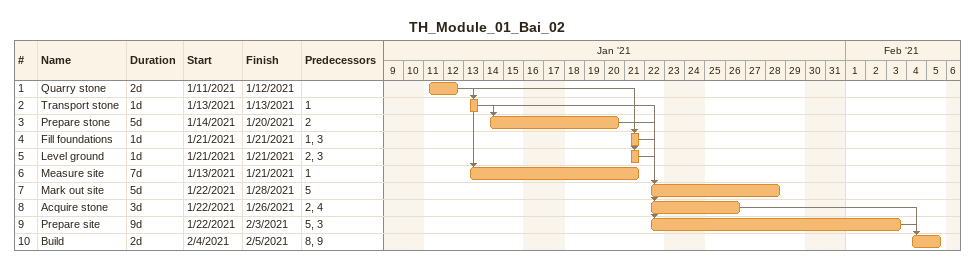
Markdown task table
TH_Module_01_Bai_02

| ID | Task | Duration | Start | Finish | Predecessors |
|---|---|---|---|---|---|
| 1 | Quarry stone | 2d | 2021-01-11 | 2021-01-12 |  |
| 2 | Transport stone | 1d | 2021-01-13 | 2021-01-13 | 1 |
| 3 | Prepare stone | 5d | 2021-01-14 | 2021-01-20 | 2 |
| 4 | Fill foundations | 1d | 2021-01-21 | 2021-01-21 | 1, 3 |
| 5 | Level ground | 1d | 2021-01-21 | 2021-01-21 | 2, 3 |
| 6 | Measure site | 7d | 2021-01-13 | 2021-01-21 | 1 |
| 7 | Mark out site | 5d | 2021-01-22 | 2021-01-28 | 5 |
| 8 | Acquire stone | 3d | 2021-01-22 | 2021-01-26 | 2, 4 |
| 9 | Prepare site | 9d | 2021-01-22 | 2021-02-03 | 5, 3 |
| 10 | Build | 2d | 2021-02-04 | 2021-02-05 | 8, 9 |
